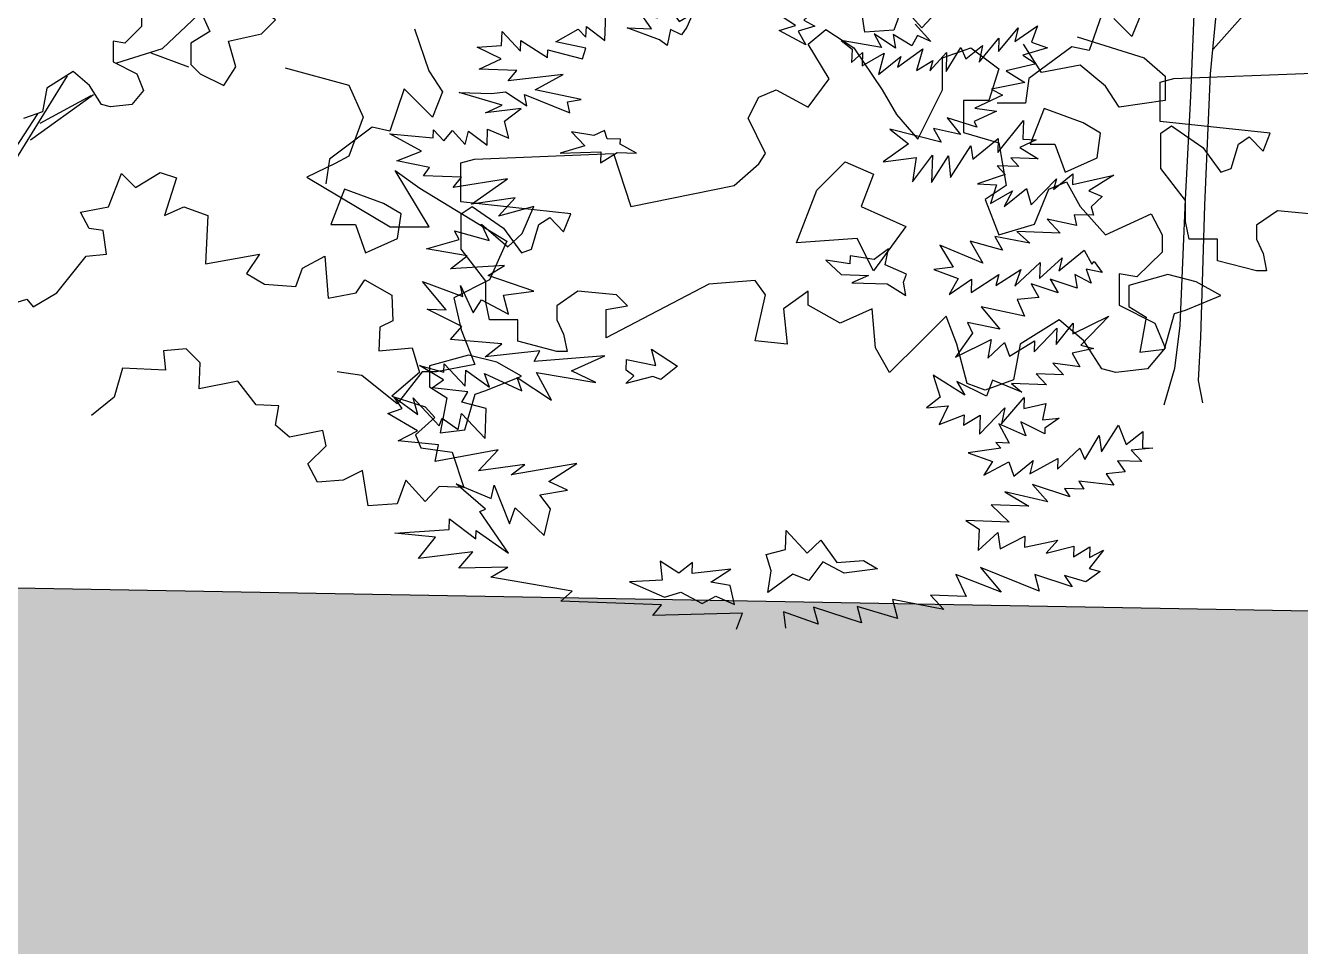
# Model space of a CAD drawing. Header units: inches. Extents: x 11.9 to 85.3, y 21.1 to 37.4.
# Drawn here: x 40.921 to 41.482, y 21.884 to 22.289 of the extents above; entities that cross this region are included whole.
import ezdxf

# ---------------------------------------------------------------- set-up
doc = ezdxf.new("R2010")
doc.units = ezdxf.units.IN
doc.header["$MEASUREMENT"] = 0
doc.layers.add('CAY', color=94, linetype='Continuous')
doc.layers.add('CAY-3', color=61, linetype='Continuous')

# ---------------------------------------------------------------- blocks, each defined once
blk = doc.blocks.new('A$C76451831')
at = {"layer": 'CAY'}
for p, q in [((4834.4, 569.5), (4869.4, 602.2)), ((5268, 577.1), (5268.9, 603.8)), ((5219.9, 576), (5241.7, 588.4)), ((5241.7, 588.4), (5249.5, 580.4)), ((5249.5, 580.4), (5249.9, 590.8)), ((5249.9, 590.8), (5268, 577.1)), ((5572.2, 593.2), (5587.5, 576.3)), ((5653.7, 566.3), (5673.1, 589.7)), ((5669.9, 576.2), (5691.8, 591.7)), ((5673.1, 589.7), (5669.9, 576.2)), ((5691.8, 591.7), (5686.2, 575.6)), ((5166.8, 572.4), (5167.3, 586)), ((5167.3, 586), (5185.2, 566.8)), ((5185.2, 566.8), (5185.5, 577.2)), ((5185.5, 577.2), (5211.7, 560.4)), ((5249.2, 569.6), (5219.9, 576)), ((5499.6, 577.1), (5510.2, 568.6)), ((5539.2, 570.3), (5499.6, 577.1)), ((5552.8, 569.8), (5532, 583.7)), ((5532, 583.7), (5539.2, 570.3)), ((5568.7, 572), (5550.5, 583.1)), ((5550.5, 583.1), (5552.8, 569.8)), ((5574.5, 582.2), (5568.7, 572)), ((5587.5, 576.3), (5574.5, 582.2)), ((5634.8, 556.1), (5654.2, 579.4)), ((5654.2, 579.4), (5653.7, 566.3)), ((5686.2, 575.6), (5701.9, 570.1)), ((4789.6, 555.4), (4834.4, 569.5)), ((4823, 565.2), (4860, 551.4)), ((5142.7, 570.6), (5166.8, 572.4)), ((5166.3, 559.3), (5142.7, 570.6)), ((5211.7, 560.4), (5212, 568.1)), ((5212, 568.1), (5246.1, 559.2)), ((5246.1, 559.2), (5249.2, 569.6)), ((5510.2, 568.6), (5509.7, 555.5)), ((5509.7, 555.5), (5520.5, 565.5)), ((5520.5, 565.5), (5520, 552.4)), ((5520, 552.4), (5541.7, 564.8)), ((5541.7, 564.8), (5536, 543.7)), ((5554.9, 551.2), (5579.5, 568.9)), ((5579.5, 568.9), (5573.3, 547.8)), ((5586.4, 547.4), (5602.9, 565.4)), ((5602.3, 546.8), (5616.7, 570.3)), ((5602.9, 565.4), (5602.3, 546.8)), ((5616.7, 570.3), (5621.8, 559.3)), ((5621.8, 559.3), (5638.1, 572.3)), ((5638.1, 572.3), (5634.8, 556.1)), ((5701.9, 570.1), (5677.6, 562.8)), ((5677.6, 562.8), (5690.5, 554.2)), ((5144.7, 549.2), (5166.3, 559.3)), ((5536, 543.7), (5557.9, 561.5)), ((5557.9, 561.5), (5554.9, 551.2)), ((5573.3, 547.8), (5589.5, 557.7)), ((5589.5, 557.7), (5586.4, 547.4)), ((5690.5, 554.2), (5661.2, 547.5)), ((4656.8, 405.9), (4741.3, 542.4)), ((5181.8, 547.9), (5144.7, 549.2)), ((5173.3, 537.8), (5181.8, 547.9)), ((5227, 544), (5173.3, 537.8)), ((5199.7, 528.7), (5227, 544)), ((5661.2, 547.5), (5679.4, 536)), ((5683.6, 539.8), (5680.1, 515.6)), ((5125.3, 526.3), (5157, 525.2)), ((5167.5, 513.9), (5125.3, 526.3)), ((5157, 525.2), (5170.6, 527)), ((5170.6, 527), (5191.5, 513.1)), ((5244.7, 519.4), (5199.7, 528.7)), ((5679.4, 536), (5647, 529.4)), ((5647, 529.4), (5657.7, 523.6)), ((4705.1, 479.9), (4766.8, 524.3)), ((4714.5, 496), (4764.5, 523.1)), ((5150.9, 506.4), (5167.5, 513.9)), ((5189.1, 524.1), (5233.8, 506.2)), ((5191.5, 513.1), (5189.1, 524.1)), ((5231.5, 517.1), (5244.7, 519.4)), ((5233.8, 506.2), (5231.5, 517.1)), ((5657.7, 523.6), (5630.5, 510.9)), ((5680.1, 515.6), (5652.4, 515.6)), ((4659.9, 424.8), (4712.2, 505.4)), ((5185.9, 510.6), (5150.9, 506.4)), ((5169.6, 498), (5185.9, 510.6)), ((5632.6, 492.3), (5603.4, 501.4)), ((5603.4, 501.4), (5616.4, 485.1)), ((5651.7, 507.9), (5630, 497.8)), ((5630.5, 510.9), (5651.7, 507.9)), ((5099.7, 481.8), (5100, 489.5)), ((5100, 489.5), (5110.1, 478.8)), ((5110.1, 478.8), (5118.6, 488.9)), ((5118.6, 488.9), (5131.2, 475.3)), ((5131.2, 475.3), (5134.4, 488.3)), ((5134.4, 488.3), (5152.5, 474.6)), ((5152.5, 474.6), (5153.1, 490.4)), ((5153.1, 490.4), (5174, 481.5)), ((5174, 481.5), (5169.6, 498)), ((5597.6, 477.6), (5547.3, 490.2)), ((5547.3, 490.2), (5565.4, 476)), ((5589.9, 491), (5597.6, 477.6)), ((5616.4, 485.1), (5589.9, 491)), ((5630, 497.8), (5632.6, 492.3)), ((5653, 467.5), (5678.1, 498.8)), ((5678.1, 498.8), (5677.5, 480.3)), ((5057.3, 485.6), (5099.7, 481.8)), ((5088.4, 468.6), (5057.3, 485.6)), ((5565.4, 476), (5540.7, 458.3)), ((5628.7, 460.7), (5653.5, 481.1)), ((5653.5, 481.1), (5653, 467.5)), ((5690.6, 479.8), (5674.5, 472.2)), ((5677.5, 480.3), (5690.6, 479.8)), ((5064.1, 459.1), (5088.4, 468.6)), ((5540.7, 458.3), (5573.1, 462.6)), ((5569.5, 438.7), (5589, 464.8)), ((5573.1, 462.6), (5569.5, 438.7)), ((5589, 464.8), (5588.1, 438)), ((5588.1, 438), (5604.8, 464.2)), ((5604.8, 464.2), (5606.8, 442.8)), ((5606.8, 442.8), (5626.5, 473.9)), ((5626.5, 473.9), (5628.7, 460.7)), ((5674.5, 472.2), (5692.6, 461.1)), ((5096, 452.5), (5064.1, 459.1)), ((5090.3, 444.6), (5096, 452.5)), ((5652.5, 454.4), (5660.4, 445.9)), ((5673.8, 453.6), (5652.5, 454.4)), ((5665.9, 462.1), (5673.8, 453.6)), ((5692.6, 461.1), (5665.9, 462.1)), ((5062.5, 449.6), (5086.7, 432.5)), ((5127.4, 443.3), (5090.3, 444.6)), ((5119.3, 433.1), (5127.4, 443.3)), ((5172.7, 441.7), (5119.3, 433.1)), ((5137.3, 416.6), (5172.7, 441.7)), ((5660.4, 445.9), (5633.3, 436.5)), ((5685.6, 416.1), (5710.5, 441.5)), ((5707.5, 431.2), (5726.6, 446.4)), ((5710.5, 441.5), (5707.5, 431.2)), ((5726.6, 446.4), (5726.2, 435.9)), ((5726.2, 435.9), (5766.8, 445)), ((5766.8, 445), (5742.3, 429.9)), ((5633.3, 436.5), (5651.9, 435.8)), ((5651.9, 435.8), (5645.8, 417.4)), ((5645.8, 417.4), (5667.5, 429.8)), ((5659.3, 414.3), (5681.2, 432.1)), ((5667.5, 429.8), (5659.3, 414.3)), ((5681.2, 432.1), (5685.6, 416.1)), ((5742.3, 429.9), (5755.2, 424.1)), ((5180.2, 422.8), (5137.3, 416.6)), ((5163.7, 404.8), (5180.2, 422.8)), ((5198.4, 414.5), (5163.7, 404.8)), ((5187.1, 388.1), (5198.4, 414.5)), ((5755.2, 424.1), (5744.5, 414)), ((5744.5, 414), (5746.9, 405.8)), ((5701.4, 401.9), (5714.1, 388.3)), ((5730.2, 395.9), (5701.4, 401.9)), ((5746.9, 405.8), (5727.9, 406.4)), ((5727.9, 406.4), (5730.2, 395.9)), ((5120.6, 390.5), (5154.7, 381.1)), ((5125.3, 382.1), (5120.6, 390.5)), ((5154.7, 381.1), (5147.1, 397.2)), ((5147.1, 397.2), (5173, 375)), ((5173, 375), (5187.1, 388.1)), ((5714.1, 388.3), (5671.6, 389.8)), ((5671.6, 389.8), (5684.3, 378.5)), ((5093.2, 372.8), (5125.3, 382.1)), ((5171.9, 380.3), (5154.8, 342.6)), ((5596.3, 376.6), (5609.2, 354.8)), ((5638.3, 358.8), (5596.3, 376.6)), ((5625.9, 380.5), (5638.3, 358.8)), ((5657.8, 371.7), (5625.9, 380.5)), ((5650.1, 385.1), (5657.8, 371.7)), ((5684.3, 378.5), (5650.1, 385.1)), ((5132.9, 366), (5093.2, 372.8)), ((5116.6, 353.4), (5132.9, 366)), ((5694, 343.7), (5716, 364.2)), ((5712.8, 351.2), (5737.6, 371.6)), ((5716, 364.2), (5712.8, 351.2)), ((5737.6, 371.6), (5745.2, 357.8)), ((5169.7, 356.6), (5116.6, 353.4)), ((5153.5, 346.7), (5169.7, 356.6)), ((5609.2, 354.8), (5590.5, 352.7)), ((5590.5, 352.7), (5614.2, 343.7)), ((5651.2, 337), (5675.7, 352.5)), ((5669.7, 336.4), (5694.5, 359.5)), ((5675.7, 352.5), (5669.7, 336.4)), ((5694.5, 359.5), (5694, 343.7)), ((5755.4, 349.7), (5739.6, 353)), ((5739.6, 353), (5744.6, 339.2)), ((5745.2, 357.8), (5747.6, 360.4)), ((5747.6, 360.4), (5755.4, 349.7)), ((5112.4, 313.2), (5089.4, 340.8)), ((5089.4, 340.8), (5128.7, 326.2)), ((5154.8, 342.6), (5120.1, 324.9)), ((5198.3, 331.5), (5153.5, 346.7)), ((5614.2, 343.7), (5605.5, 328.2)), ((5605.5, 328.2), (5627.4, 343.3)), ((5626.9, 330.2), (5654.2, 347.8)), ((5627.4, 343.3), (5626.9, 330.2)), ((5654.2, 347.8), (5651.2, 337)), ((5712.1, 329.9), (5685.6, 338.5)), ((5685.6, 338.5), (5693.3, 325.1)), ((5730.8, 334.2), (5704.4, 343.3)), ((5704.4, 343.3), (5712.1, 329.9)), ((5744.6, 339.2), (5728.6, 347.9)), ((5728.6, 347.9), (5730.8, 334.2)), ((5120.1, 324.9), (5127.1, 293.6)), ((5126.4, 336.8), (5139.1, 310)), ((5128.7, 326.2), (5126.4, 336.8)), ((5168.7, 327.6), (5198.3, 331.5)), ((5173.5, 308.8), (5168.7, 327.6)), ((5693.3, 325.1), (5672, 323.1)), ((5093.9, 313.9), (5112.4, 313.2)), ((5127.7, 296.8), (5093.9, 313.9)), ((5139.1, 310), (5147.2, 322.9)), ((5147.2, 322.9), (5173.5, 308.8)), ((5636.8, 316.2), (5655.1, 294.3)), ((5679.1, 307), (5636.8, 316.2)), ((5672, 323.1), (5679.1, 307)), ((5623.2, 300.8), (5628.2, 290.2)), ((5655.1, 294.3), (5623.2, 300.8)), ((5710.3, 279.2), (5726.9, 299.9)), ((5726.5, 289.5), (5762, 306.9)), ((5726.9, 299.9), (5726.5, 289.5)), ((5762, 306.9), (5734.3, 278.4)), ((5116.8, 284), (5127.7, 296.8)), ((5127.1, 293.6), (5140.7, 259.4)), ((5628.2, 290.2), (5611.5, 266.8)), ((5688.7, 271.8), (5710.9, 295)), ((5710.9, 295), (5710.3, 279.2)), ((5167, 279.6), (5116.8, 284)), ((5150.7, 267), (5167, 279.6)), ((5611.5, 266.8), (5646.6, 284.1)), ((5646.6, 284.1), (5643.2, 265.7)), ((5643.2, 265.7), (5659.6, 281)), ((5659.6, 281), (5664.6, 267.6)), ((5664.6, 267.6), (5689.1, 282.7)), ((5689.1, 282.7), (5688.7, 271.8)), ((5747.3, 275.2), (5725.9, 270.5)), ((5734.3, 278.4), (5747.3, 275.2)), ((5204.4, 272.8), (5150.7, 267)), ((5198.6, 262.6), (5204.4, 272.8)), ((5268.1, 267.9), (5198.6, 262.6)), ((5235.4, 253.2), (5268.1, 267.9)), ((5725.9, 270.5), (5733.6, 257.1)), ((5029.8, 248.8), (5005.7, 252.3)), ((5088.8, 252.3), (5064.6, 221)), ((5110, 244.4), (5086.5, 258.4)), ((5086.5, 258.4), (5110.3, 252.1)), ((5103, 252.3), (5088.8, 252.3)), ((5140.7, 259.4), (5103, 252.3)), ((5110.3, 252.1), (5110.6, 260.2)), ((5110.6, 260.2), (5131.1, 238.2)), ((5131.1, 238.2), (5131.7, 254.1)), ((5131.7, 254.1), (5155.1, 237.4)), ((5155.1, 237.4), (5150.1, 250.7)), ((5150.1, 250.7), (5186.7, 233.6)), ((5200.9, 251.6), (5259, 241.9)), ((5215.8, 224.4), (5200.9, 251.6)), ((5259, 241.9), (5235.4, 253.2)), ((5717.4, 249.5), (5690.7, 250.4)), ((5690.7, 250.4), (5700.8, 239.6)), ((5733.6, 257.1), (5706.9, 260.7)), ((5706.9, 260.7), (5717.4, 249.5)), ((5064.6, 221), (5029.8, 248.8)), ((5098.9, 236.6), (5110, 244.4)), ((5186.7, 233.6), (5182.2, 246.9)), ((5182.2, 246.9), (5215.8, 224.4)), ((5620.7, 229.3), (5589.6, 249)), ((5589.6, 249), (5596.6, 227.4)), ((5641.9, 228.5), (5613, 242.7)), ((5613, 242.7), (5620.7, 229.3)), ((5647.9, 244.2), (5641.9, 228.5)), ((5676.5, 232.3), (5647.9, 244.2)), ((5700.8, 239.6), (5666.4, 240.8)), ((5666.4, 240.8), (5676.5, 232.3)), ((5069.2, 216.4), (5061.4, 227.5)), ((5061.4, 227.5), (5084.8, 210.4)), ((5080, 226.9), (5105.7, 199.2)), ((5084.8, 210.4), (5080, 226.9)), ((5133.6, 232.7), (5098.9, 236.6)), ((5127.8, 222.5), (5133.6, 232.7)), ((5596.6, 227.4), (5583.1, 217)), ((5656.8, 201.3), (5679, 227.2)), ((5679, 227.2), (5678.7, 216.4)), ((5055.4, 211.4), (5069.2, 216.4)), ((5151.6, 216.2), (5127.8, 222.5)), ((5150.6, 186.8), (5151.6, 216.2)), ((5583.1, 217), (5604.4, 219)), ((5604.4, 219), (5595.6, 200.7)), ((5635.2, 191.1), (5660.1, 217)), ((5660.1, 217), (5656.8, 201.3)), ((5678.7, 216.4), (5700.1, 221.1)), ((5700.1, 221.1), (5696.9, 205.3)), ((5084.3, 194.5), (5055.4, 211.4)), ((5105.7, 199.2), (5108.7, 206.8)), ((5108.7, 206.8), (5124.2, 195.8)), ((5124.2, 195.8), (5127.5, 211.6)), ((5127.5, 211.6), (5150.6, 186.8)), ((5595.6, 200.7), (5620, 210.3)), ((5620, 210.3), (5619.6, 199.9)), ((5619.6, 199.9), (5635.8, 209.7)), ((5635.8, 209.7), (5635.2, 191.1)), ((5654.1, 201.4), (5664.3, 182.4)), ((5680.4, 189.6), (5654.1, 201.4)), ((5699.1, 191.6), (5675.5, 203.3)), ((5675.5, 203.3), (5680.4, 189.6)), ((5696.9, 205.3), (5713.2, 207)), ((5713.2, 207), (5699.3, 197.1)), ((5754.7, 173.8), (5771.4, 200)), ((5771.4, 200), (5778.9, 181.1)), ((5065.3, 184.8), (5084.3, 194.5)), ((5699.3, 197.1), (5699.1, 191.6)), ((5738.5, 166.2), (5752.5, 189.8)), ((5752.5, 189.8), (5754.7, 173.8)), ((5778.9, 181.1), (5795.2, 193.7)), ((5795.2, 193.7), (5794.7, 177.9)), ((5105.1, 180.6), (5065.3, 184.8)), ((5101.8, 164.4), (5105.1, 180.6)), ((5163.4, 175.9), (5101.8, 164.4)), ((5144.1, 155.3), (5163.4, 175.9)), ((5656, 177.3), (5624.1, 172.9)), ((5651.2, 182.9), (5656, 177.3)), ((5664.3, 182.4), (5651.2, 182.9)), ((5711.5, 156.8), (5733.5, 177.3)), ((5733.5, 177.3), (5738.5, 166.2)), ((5805.1, 177.5), (5783.7, 175.5)), ((5783.7, 175.5), (5794.2, 164.3)), ((5794.7, 177.9), (5805.1, 177.5)), ((5624.1, 172.9), (5647.8, 164.4)), ((5647.8, 164.4), (5639.2, 151.1)), ((5639.2, 151.1), (5663.7, 163.9)), ((5663.7, 163.9), (5668.6, 150.1)), ((5668.6, 150.1), (5687.7, 165.3)), ((5684.6, 152.2), (5711.8, 167.2)), ((5687.7, 165.3), (5684.6, 152.2)), ((5711.8, 167.2), (5711.5, 156.8)), ((5794.2, 164.3), (5770.2, 165.1)), ((5770.2, 165.1), (5778, 154.4)), ((5189.6, 161.4), (5144.1, 155.3)), ((5240.4, 162.3), (5176.1, 151.4)), ((5176.1, 151.4), (5189.6, 161.4)), ((5213, 144.7), (5240.4, 162.3)), ((5778, 154.4), (5759.3, 152.4)), ((5759.3, 152.4), (5766.7, 141.2)), ((5150.9, 117.8), (5122.3, 142.4)), ((5122.3, 142.4), (5156.7, 128.1)), ((5156.7, 128.1), (5159.4, 141.1)), ((5159.4, 141.1), (5174.4, 103.4)), ((5231.3, 136.3), (5213, 144.7)), ((5723.7, 129.6), (5686.9, 141.7)), ((5686.9, 141.7), (5702.2, 124.9)), ((5737.5, 137.3), (5718.5, 137.9)), ((5718.5, 137.9), (5723.7, 129.6)), ((5766.7, 141.2), (5732.4, 145.1)), ((5732.4, 145.1), (5737.5, 137.3)), ((5204.4, 131.8), (5231.3, 136.3)), ((5214.8, 117.9), (5204.4, 131.8)), ((5702.2, 124.9), (5659.9, 134.5)), ((5659.9, 134.5), (5683.5, 120.6)), ((5145.4, 115.3), (5150.9, 117.8)), ((5173.4, 74.4), (5145.4, 115.3)), ((5174.4, 103.4), (5180, 119.1)), ((5180, 119.1), (5208.5, 91.8)), ((5208.5, 91.8), (5214.8, 117.9)), ((5646.4, 121.9), (5664.3, 104.9)), ((5683.5, 120.6), (5646.4, 121.9)), ((5115.3, 97.8), (5115.7, 108.2)), ((5115.7, 108.2), (5141.7, 88.7)), ((5621.8, 106.4), (5634.7, 98.2)), ((5664.3, 104.9), (5621.8, 106.4)), ((5062.2, 94.2), (5115.3, 97.8)), ((5101.9, 90.1), (5062.2, 94.2)), ((5085.3, 69.4), (5101.9, 90.1)), ((5141.7, 88.7), (5142, 96.8)), ((5142, 96.8), (5173.4, 74.4)), ((5634.7, 98.2), (5633.9, 77)), ((5633.9, 77), (5653.1, 94.9)), ((5653.1, 94.9), (5655.3, 78.9)), ((5655.3, 78.9), (5679.7, 91.2)), ((5679.7, 91.2), (5679.3, 80.4)), ((5138.6, 75.7), (5085.3, 69.4)), ((5124.9, 59.8), (5138.6, 75.7)), ((5679.3, 80.4), (5711.8, 87.4)), ((5711.8, 87.4), (5700.4, 74.6)), ((5700.4, 74.6), (5727.4, 81.4)), ((5727.4, 81.4), (5727.1, 71)), ((5727.1, 71), (5743.3, 80.8)), ((5756.7, 77.6), (5742.5, 59.6)), ((5743.3, 80.8), (5742.9, 70.4)), ((5742.9, 70.4), (5756.7, 77.6)), ((5172.9, 60.9), (5124.9, 59.8)), ((5156.3, 51), (5172.9, 60.9)), ((5236, 37.4), (5156.3, 51)), ((5656.5, 36.3), (5611.8, 53.7)), ((5611.8, 53.7), (5621.9, 32)), ((5693.7, 37.2), (5636.1, 60.6)), ((5636.1, 60.6), (5656.5, 36.3)), ((5726, 41.5), (5689.3, 53.7)), ((5689.3, 53.7), (5693.7, 37.2)), ((5739.3, 46.5), (5718.3, 52.7)), ((5718.3, 52.7), (5726, 41.5)), ((5753.3, 56.5), (5739.3, 46.5)), ((5742.5, 59.6), (5753.3, 56.5)), ((5224.8, 27.3), (5236, 37.4)), ((5323.5, 23.9), (5224.8, 27.3)), ((5600.2, 19.2), (5549.8, 29.1)), ((5549.8, 29.1), (5554.6, 10.4)), ((5621.9, 32), (5587.1, 33.3)), ((5587.1, 33.3), (5600.2, 19.2)), ((5314.9, 13.3), (5323.5, 23.9)), ((5402.9, 15.7), (5314.9, 13.3)), ((5396.9, 0), (5402.9, 15.7)), ((5476.9, 4.9), (5442.9, 17)), ((5442.9, 17), (5445, 1)), ((5472.5, 21.4), (5476.9, 4.9)), ((5519.5, 6.1), (5472.5, 21.4)), ((5515.1, 22.2), (5519.5, 6.1)), ((5554.6, 10.4), (5515.1, 22.2))]:
    blk.add_line(p, q, dxfattribs=at)
for points in [[(4814, 602.2), (4814, 590.8), (4797.5, 574.6), (4786.1, 576.6), (4786.1, 556.2), (4809.3, 544.4), (4816, 528.2), (4804.6, 514.5), (4783.7, 512.1), (4774.7, 514.5), (4762.9, 533), (4746.8, 546.7), (4721.2, 530.6), (4716.9, 507.4), (4698.4, 500.7)], [(774.7, 655.4), (791.5, 634.3), (850.6, 524.6), (847.4, 444.5), (842.2, 343.2), (836.9, 219.8), (831.6, 177.6), (821.1, 141.8)], [(888.6, 656.4), (872.7, 530.9), (866.4, 466.6), (861.1, 337.9), (856.9, 208.2), (854.8, 166), (859, 143.9)], [(948.7, 602.7), (920.2, 547.8), (869.6, 490.9)]]:
    blk.add_lwpolyline(points, dxfattribs=at)
for points in [[(4892.2, 660), (4885.5, 671.4), (4869.4, 671.4), (4869.4, 643.8), (4852.9, 632), (4836.8, 636.8), (4843.9, 609.2), (4871.4, 606.9), (4880.8, 586), (4862.3, 574.6), (4862.3, 553.8), (4871.4, 544.4), (4894.6, 533), (4906.4, 551.4), (4899.3, 576.6), (4931.5, 583.7), (4945.3, 597.4), (4922.5, 613.6), (4915.4, 636.8), (4889.8, 630.1)], [(5321.5, 577.9), (5289.7, 589.5), (5313.7, 588.6), (5303.8, 602.6), (5319.5, 599.3), (5327.8, 614.9), (5340.7, 595.8), (5354.1, 603.5), (5348.2, 590.1), (5343, 582.6), (5332.3, 588), (5329, 572.2)], [(5441.9, 600.5), (5476.7, 609.7), (5463.1, 597), (5473.8, 591.2), (5457.3, 586.3), (5465, 572.9), (5438.7, 587), (5454.8, 591.9)], [(5270.1, 480.9), (5267.7, 489.1), (5257.1, 484.1), (5235.4, 487.5), (5248.5, 473.9), (5224.3, 466.6), (5264.2, 467.9), (5263.8, 457.1), (5280, 467.4), (5299.1, 466.7), (5283, 475.4), (5283.2, 480.4)], [(5560.6, 340.2), (5563.6, 348.2), (5542.6, 357.1), (5545.9, 372.9), (5532, 362.5), (5508.5, 366), (5508.2, 358.3), (5484.4, 361.9), (5499.7, 347.7), (5526.4, 346.8), (5509.9, 339.7), (5544.7, 338.5), (5562.9, 327)], [(5288.9, 254), (5289.3, 264.4), (5318.1, 258.4), (5313.6, 274.5), (5339.3, 257.7), (5323, 244.7), (5315, 247.7), (5288.4, 240.9), (5296.4, 248.3)], [(5431.1, 57.3), (5426.2, 73.3), (5445, 78.1), (5445.6, 96.7), (5466.2, 74.6), (5479.7, 87.3), (5495.3, 65.5), (5521.6, 67.3), (5535, 59.1), (5502.6, 54.8), (5481.7, 65.9), (5467.9, 47.8), (5452.3, 53.8), (5427.7, 36.1)], [(5395.1, 24.1), (5390.7, 42.8), (5371.8, 46.2), (5391.3, 58.7), (5353.5, 54.6), (5353.9, 65.4), (5340.4, 55), (5322.2, 66.5), (5324.3, 47.9), (5292.1, 46.3), (5326.4, 31.5), (5342.5, 36.4), (5363.4, 25.2), (5376.8, 32.4)]]:
    blk.add_lwpolyline(points, close=True, dxfattribs=at)
at = {"layer": 'CAY-3'}
for p, q in [((5756.9, 608.7), (5742.6, 567.5)), ((5794.5, 605.9), (5784.5, 581.1)), ((5784.5, 581.1), (5766.8, 598.8)), ((5725.5, 571.1), (5683.6, 539.8)), ((5742.6, 567.5), (5725.5, 571.1)), ((4954.6, 550.5), (5017.1, 533.4)), ((5812.2, 536.3), (5825.7, 539.8)), ((5825.7, 539.8), (5961.9, 545.3)), ((5017.1, 533.4), (5031.3, 502.1)), ((5812.2, 497.9), (5812.2, 536.3)), ((86.7, 510.8), (100.8, 469.5)), ((472.7, 495.7), (489.8, 509.9)), ((489.8, 509.9), (517.5, 492.2)), ((736.2, 502.8), (801.7, 482.1)), ((5031.3, 502.1), (5017.1, 463.8)), ((493.3, 461.5), (472.7, 495.7)), ((517.5, 492.2), (545.2, 450.9)), ((604.1, 482.1), (631.9, 492.2)), ((631.9, 492.2), (659.6, 471.5)), ((701.4, 468), (683.7, 495.7)), ((5920.1, 486.4), (5812.2, 497.9)), ((5812.8, 486.4), (5823.4, 493.4)), ((5823.4, 493.4), (5854, 472.2)), ((604.1, 450.9), (604.1, 482.1)), ((739.2, 475.1), (701.4, 468)), ((763.9, 454.4), (739.2, 475.1)), ((801.7, 482.1), (822.3, 464.4)), ((5812.8, 451.6), (5812.8, 486.4)), ((5881.7, 451.6), (5888.8, 475.7)), ((5888.8, 475.7), (5899.4, 482.8)), ((5899.4, 482.8), (5913, 468.7)), ((5913, 468.7), (5920.1, 486.4)), ((100.8, 469.5), (114.4, 448.9)), ((659.6, 471.5), (649.5, 440.3)), ((822.3, 464.4), (822.3, 440.3)), ((5017.1, 463.8), (5003.6, 456.7)), ((5854, 472.2), (5871.7, 448)), ((76.8, 451.7), (62.5, 410.5)), ((86.7, 441.8), (76.8, 451.7)), ((424.3, 443.8), (441.4, 450.9)), ((441.4, 450.9), (472.7, 433.8)), ((472.7, 433.8), (493.3, 461.5)), ((545.2, 450.9), (559.3, 426.7)), ((580, 402.5), (604.1, 450.9)), ((777.5, 433.8), (763.9, 454.4)), ((5003.6, 456.7), (4975.9, 443.1)), ((5836.9, 420.3), (5812.8, 451.6)), ((5871.7, 448), (5881.7, 451.6)), ((104.4, 424.1), (86.7, 441.8)), ((114.4, 448.9), (104.4, 424.1)), ((413.7, 423.2), (424.3, 443.8)), ((624.8, 440.3), (624.8, 409)), ((649.5, 440.3), (624.8, 440.3)), ((822.3, 440.3), (777.5, 433.8)), ((4975.9, 443.1), (5057.6, 394.5)), ((5095.9, 394.5), (5062.5, 449.6)), ((559.3, 426.7), (580, 402.5)), ((5086.7, 432.5), (5171.9, 380.3)), ((45.4, 414.1), (3.5, 382.8)), ((62.5, 410.5), (45.4, 414.1)), ((430.8, 388.4), (413.7, 423.2)), ((5836.9, 399.6), (5836.9, 420.3)), ((624.8, 409), (659.6, 399)), ((5927.1, 410.3), (5906.5, 396.1)), ((5964.9, 406.7), (5927.1, 410.3)), ((145.6, 382.8), (281.8, 388.3)), ((281.8, 388.3), (298.9, 336.4)), ((424.3, 378.3), (430.8, 388.4)), ((659.6, 399), (666.6, 357.1)), ((5057.6, 394.5), (5095.9, 394.5)), ((5840.5, 382.5), (5836.9, 399.6)), ((5906.5, 396.1), (5906.5, 382.5)), ((3.5, 382.8), (0, 358.6)), ((132.1, 379.3), (145.6, 382.8)), ((132.1, 340.9), (132.1, 379.3)), ((400.1, 357.1), (424.3, 378.3)), ((5868.2, 382.5), (5840.5, 382.5)), ((5868.2, 361.3), (5868.2, 382.5)), ((5906.5, 382.5), (5913, 368.4)), ((5913, 368.4), (5916.5, 351.3)), ((298.9, 336.4), (400.1, 357.1)), ((666.6, 357.1), (646, 343.5)), ((694.4, 319.3), (708.5, 353.5)), ((708.5, 353.5), (725.6, 360.6)), ((725.6, 360.6), (739.2, 336.4)), ((5906.5, 351.3), (5868.2, 361.3)), ((5916.5, 351.3), (5906.5, 351.3)), ((240, 329.4), (132.1, 340.9)), ((646, 343.5), (659.6, 308.7)), ((132.7, 329.4), (143.3, 336.4)), ((132.7, 294.5), (132.7, 329.4)), ((143.3, 336.4), (173.9, 315.2)), ((208.7, 318.7), (219.3, 325.8)), ((219.3, 325.8), (232.9, 311.7)), ((232.9, 311.7), (240, 329.4)), ((739.2, 336.4), (763.9, 308.7)), ((763.9, 308.7), (808.7, 329.4)), ((808.7, 329.4), (819.4, 308.7)), ((173.9, 315.2), (191.6, 291)), ((201.6, 294.5), (208.7, 318.7)), ((659.6, 308.7), (694.4, 319.3)), ((819.4, 308.7), (819.4, 291.6)), ((156.8, 263.3), (132.7, 294.5)), ((191.6, 291), (201.6, 294.5)), ((819.4, 291.6), (794.6, 267.4)), ((156.8, 242.6), (156.8, 263.3)), ((420.8, 263.9), (375.4, 260.4)), ((430.8, 249.7), (420.8, 263.9)), ((794.6, 267.4), (777.5, 270.4)), ((777.5, 270.4), (777.5, 239.7)), ((247, 253.3), (226.4, 239.1)), ((284.8, 249.7), (247, 253.3)), ((375.4, 260.4), (274.7, 207.8)), ((472.7, 253.3), (448.5, 236.2)), ((472.7, 239.7), (472.7, 253.3)), ((160.4, 225.5), (156.8, 242.6)), ((226.4, 239.1), (226.4, 225.5)), ((274.7, 235.6), (295.4, 239.1)), ((295.4, 239.1), (284.8, 249.7)), ((420.8, 204.9), (430.8, 249.7)), ((503.9, 222), (472.7, 239.7)), ((777.5, 239.7), (812.3, 222)), ((188.1, 225.5), (160.4, 225.5)), ((188.1, 204.3), (188.1, 225.5)), ((226.4, 225.5), (232.9, 211.4)), ((274.7, 207.8), (274.7, 235.6)), ((448.5, 236.2), (452, 201.4)), ((535.2, 236.2), (503.9, 222)), ((538.7, 197.8), (535.2, 236.2)), ((607.7, 229.1), (583.5, 204.9)), ((618.3, 201.4), (607.7, 229.1)), ((718.5, 225.5), (680.2, 201.4)), ((742.7, 204.9), (718.5, 225.5)), ((812.3, 222), (822.3, 197.8)), ((226.4, 194.3), (188.1, 204.3)), ((232.9, 211.4), (236.4, 194.3)), ((452, 201.4), (420.8, 204.9)), ((583.5, 204.9), (552.3, 173.6)), ((628.3, 163), (618.3, 201.4)), ((680.2, 201.4), (673.7, 166.6)), ((760.4, 177.2), (742.7, 204.9)), ((236.4, 194.3), (226.4, 194.3)), ((552.3, 173.6), (538.7, 197.8)), ((822.3, 197.8), (805.2, 177.2)), ((774, 173.6), (760.4, 177.2)), ((805.2, 177.2), (774, 173.6)), ((646, 156.5), (628.3, 163)), ((673.7, 166.6), (646, 156.5))]:
    blk.add_line(p, q, dxfattribs=at)
for points in [[(597.7, 526.3), (584, 511.6), (565, 532.7), (556.5, 509.5), (528.1, 507.4), (522.8, 542.2)], [(4687.9, 319.2), (4701.6, 323.4), (4707.9, 316), (4731.1, 329.7), (4759.6, 365.6), (4779.6, 367.7), (4776.4, 390.9), (4762.7, 393), (4754.3, 408.8), (4781.7, 414.1), (4794.4, 446.8), (4808.1, 433.1), (4832.3, 447.8), (4848.2, 442.6), (4836.6, 405.7), (4855.5, 414.1), (4878.8, 405.7), (4876.6, 358.2), (4929.4, 367.7), (4916.7, 348.7), (4934.6, 338.2), (4965.2, 336), (4971.6, 354), (4993.7, 365.6), (4996.9, 324.4), (5024.3, 329.7), (5032.7, 342.4), (5059.1, 327.6), (5060.2, 302.3), (5047.5, 296), (5046.4, 272.8), (5079.1, 275.9), (5086.5, 251.7), (5059.1, 228.5), (5091.8, 217.9), (5101.3, 207.4), (5082.3, 190.5), (5087.6, 177.8), (5118.2, 173.6), (5129.8, 138.8), (5105.5, 139.9), (5091.8, 125.1), (5072.8, 146.2), (5064.4, 123), (5035.9, 120.9), (5030.6, 155.7), (5011.6, 146.2), (4986.3, 144.1), (4976.8, 162), (4994.8, 179.9), (4991.6, 194.7), (4958.9, 188.4), (4945.2, 200), (4948.4, 219), (4926.2, 220), (4908.3, 243.2), (4870.3, 235.8), (4871.4, 261.2), (4857.7, 274.9), (4835.5, 272.8), (4837.6, 253.8), (4795.4, 255.9), (4787, 227.4), (4764.8, 209.5)]]:
    blk.add_lwpolyline(points, dxfattribs=at)
for points in [[(5736.7, 496.4), (5698.4, 510.5), (5684.8, 475.7), (5709, 475.7), (5719, 448), (5750.3, 462.2), (5753.8, 486.4)], [(481.1, 352.5), (508.8, 380.2), (536.5, 368.3), (524.6, 336.6), (568.2, 316.8), (536.5, 273.3), (520.7, 305), (461.3, 301)], [(56.6, 339.4), (18.3, 353.5), (4.7, 318.7), (28.9, 318.7), (38.9, 291), (70.2, 305.2), (73.7, 329.4)], [(5847.5, 340.7), (5819.8, 347.7), (5781.5, 337.1), (5781.5, 316.5), (5798.6, 305.9), (5792.1, 271.6), (5816.3, 274.6), (5826.3, 309.4), (5836.9, 312.9), (5871.7, 327.1)], [(167.4, 183.7), (139.7, 190.7), (101.4, 180.1), (101.4, 159.5), (118.5, 148.9), (112, 114.6), (136.2, 117.6), (146.2, 152.4), (156.8, 155.9), (191.6, 170.1)]]:
    blk.add_lwpolyline(points, close=True, dxfattribs=at)

msp = doc.modelspace()

# ---------------------------------------------------------------- hatches: boundary and pattern name
at = {"true_color": 0x000000}
h = msp.add_hatch(color=18, dxfattribs=at)
h.dxf.hatch_style = 1
h.paths.add_polyline_path([(70.51978, 21.54651), (69.24363, 22.3819), (69.24363, 24.06333), (69.11663, 24.06333), (69.11663, 22.25961), (70.25366, 21.51914), (12.49661, 22.54745), (12.49661, 21.9488), (70.51978, 21.1086)])

# ---------------------------------------------------------------- linework, layer by layer
msp.add_lwpolyline([(12.49661, 22.54745), (70.25366, 21.51914), (69.11663, 22.25961), (69.11663, 24.06333), (67.06144, 24.06333), (69.24363, 24.06333), (69.24363, 22.3819), (70.51978, 21.54651), (70.51978, 21.1086), (12.49661, 21.9488)], close=True)

# ---------------------------------------------------------------- block references
at = {"layer": 'CAY', "xscale": 0.0004489089019145984, "yscale": 0.0004489089019145984, "zscale": 0.0004489089019145984}
for p in [(41.05328, 22.05824), (38.81115, 22.02325)]:
    msp.add_blockref('A$C76451831', p, dxfattribs=at)

doc.saveas('drawing.dxf')
